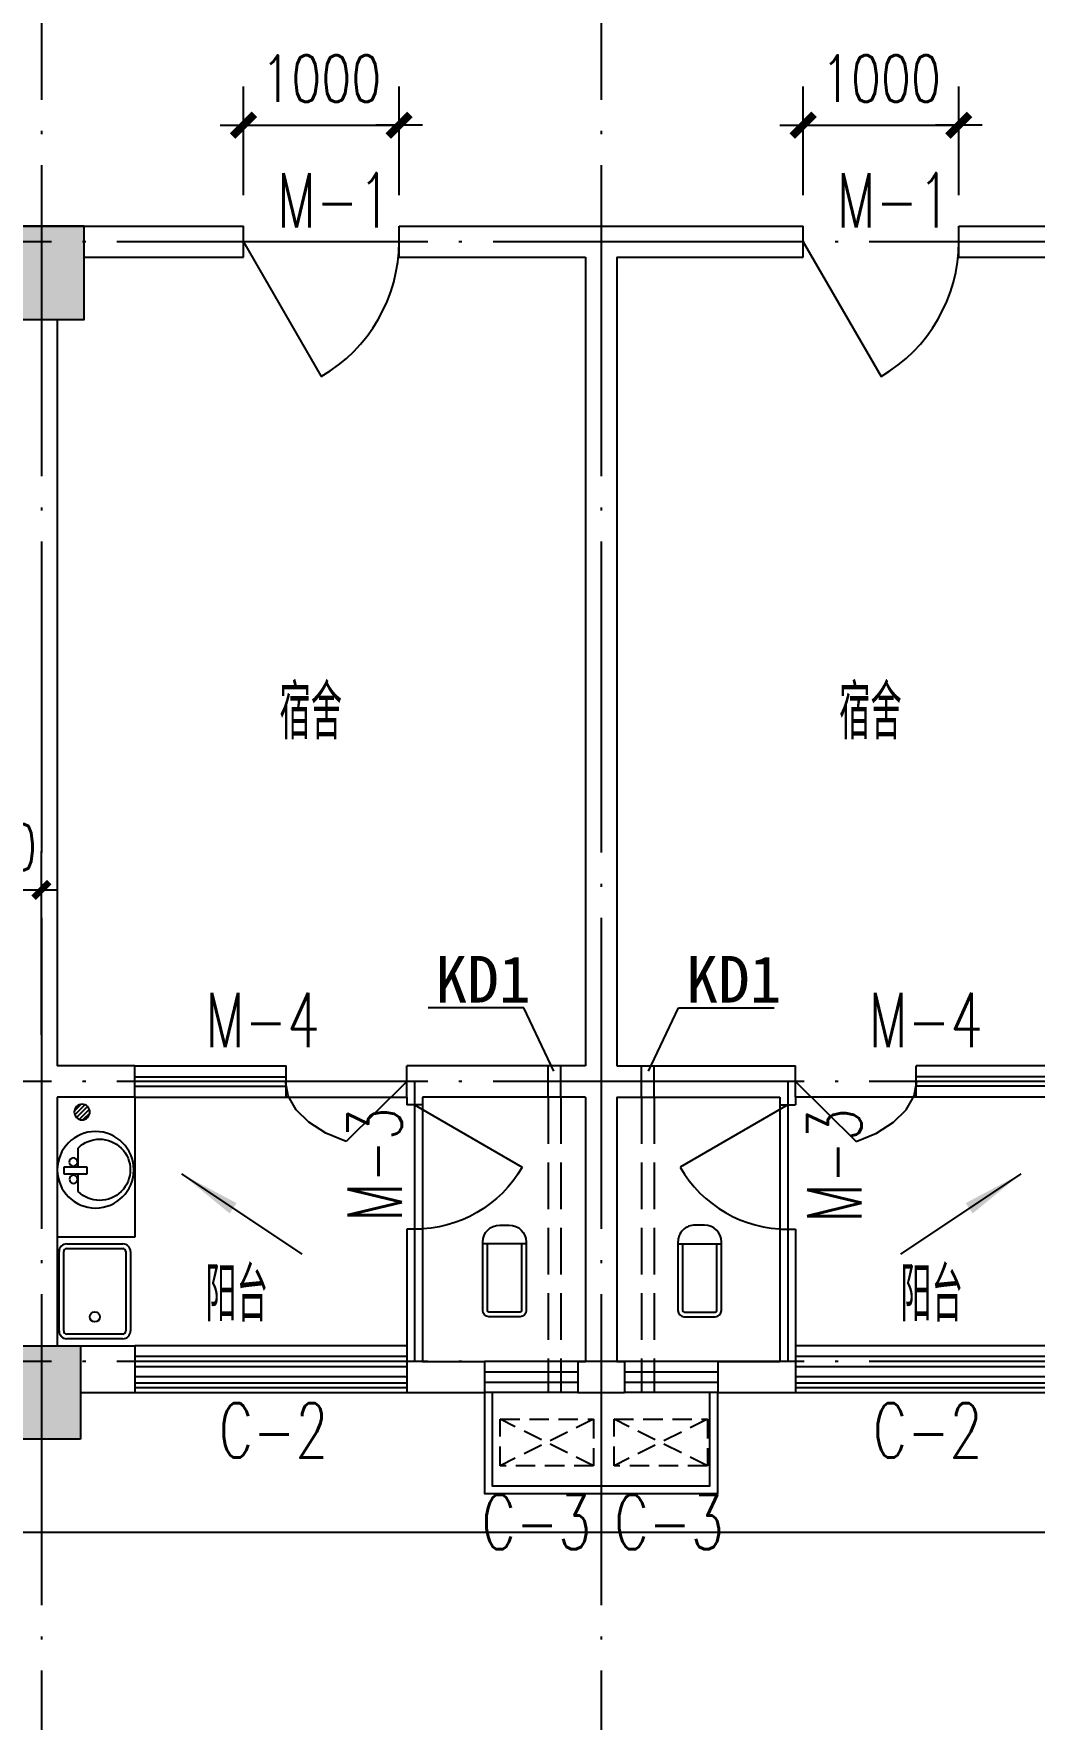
# Model space of a CAD drawing. Extents: x -105837 to 547563, y 466041 to 508041.
# Drawn here: x 48020 to 54456, y 477346 to 488185 of the extents above; entities that cross this region are included whole.
import ezdxf
from ezdxf.enums import TextEntityAlignment as Align

# ---------------------------------------------------------------- set-up
doc = ezdxf.new("R2010")
doc.units = 0
doc.header["$LTSCALE"] = 1000
doc.header["$MEASUREMENT"] = 0
for name, pattern in [('DASH', [0.35, 0.25, -0.1]), ('DOTE', [2.42, 2, -0.2, 0.02, -0.2]), ('HIDDEN2', [0.1875, 0.125, -0.0625])]:
    doc.linetypes.add(name, pattern=pattern)
doc.layers.get('0').update_dxf_attribs({"linetype": 'CONTINUOUS'})
doc.layers.get('DEFPOINTS').update_dxf_attribs({"linetype": 'CONTINUOUS'})
for name, color, linetype in [('2106', 2, 'CONTINUOUS'), ('COLUMN', 4, 'CONTINUOUS'), ('DOTE', 1, 'DOTE'), ('K-空调', 33, 'CONTINUOUS'), ('PUB_DIM', 3, 'CONTINUOUS'), ('S详图索引', 7, 'CONTINUOUS'), ('t-填充', 8, 'CONTINUOUS'), ('WALL', 255, 'CONTINUOUS'), ('WINDOW', 4, 'CONTINUOUS'), ('WINDOW_TEXT', 7, 'CONTINUOUS'), ('洁具', 6, 'CONTINUOUS'), ('管井', 5, 'CONTINUOUS'), ('门窗名称', 7, 'CONTINUOUS')]:
    doc.layers.add(name, color=color, linetype=linetype)
doc.styles.add('_TCH_DIM_T3', font='SIMPLEX', dxfattribs={"width": 0.705882, "bigfont": 'GBCBIG'})
doc.styles.add('DIM_FONT', font='SIMPLEX.shx', dxfattribs={"width": 0.75})
doc.styles.add('SIMPLEX', font='SIMPLEX.SHX')
doc.styles.get("Standard").update_dxf_attribs({"font": 'txt.shx', "bigfont": 'hzdx.shx'})
doc.styles.add('国标仿宋', font='SIMPLEX.shx', dxfattribs={"width": 0.75, "bigfont": 'gbhzfs.shx'})
doc.styles.add('黑体', font='simhei.ttf', dxfattribs={"width": 0.7})
doc.dimstyles.new('_TCH_ARCH&&100', dxfattribs={"dimtxt": 297.5, "dimasz": 100, "dimexe": 250, "dimexo": 300, "dimgap": 126.25, "dimtad": 1, "dimdec": 0, "dimzin": 0, "dimdsep": 46, "dimtxsty": '_TCH_DIM_T3', "dimblk": 'ARCHTICK', "dimcen": 0.09, "dimclrt": 7, "dimazin": 2, "dimtfac": 1, "dimtdec": 0, "dimtix": 1, "dimtmove": 2, "dimatfit": 3, "dimfxl": 1, "dimtolj": 1, "dimtzin": 0, "dimarcsym": 0})
doc.dimstyles.new('DIMN', dxfattribs={"dimtxt": 300, "dimasz": 1, "dimexe": 250, "dimexo": 300, "dimgap": 150, "dimtad": 1, "dimdec": 0, "dimzin": 0, "dimdsep": 46, "dimtxsty": 'DIM_FONT', "dimblk": '_DIMX', "dimcen": 0.09, "dimclrt": 7, "dimadec": 0, "dimazin": 0, "dimtfac": 1, "dimtdec": 0, "dimtix": 1, "dimtmove": 2, "dimatfit": 3, "dimldrblk": '_DIMX', "dimfxl": 1, "dimtolj": 1, "dimtzin": 0, "dimarcsym": 0})

# ---------------------------------------------------------------- blocks, each defined once
blk = doc.blocks.new('10')
at = {"layer": '2106', "color": 8}
for points in [[(244304, 287460), (243754, 287460), (244304, 286860), (243754, 286860)], [(244279, 280260), (243779, 280260), (244279, 279660), (243779, 279660)]]:
    blk.add_solid(points, dxfattribs=at)
at = {"layer": 'COLUMN'}
for points in [[(243754, 286860), (244304, 286860), (244304, 287460), (243754, 287460)], [(244279, 279660), (243779, 279660), (243779, 280260), (244279, 280260)]]:
    blk.add_lwpolyline(points, close=True, dxfattribs=at)
blk = doc.blocks.new('_B8IMA')
for p, q in [((0.2774, 1.9293), (0.202, 1.6557)), ((0.5, 0), (0.2774, 1.9293)), ((0.202, 1.6557), (0.1396, 1.3096)), ((0.1396, 1.3096), (0.093, 0.9062)), ((0.093, 0.9062), (0.0642, 0.4632)), ((-0.5, 0.5), (0.0562, 0.5)), ((0.0562, 0.5), (0.0562, -0.5)), ((0.0642, 0.4632), (0.0545, 0)), ((-0.5, 0.15), (0.0562, 0.15)), ((-0.5, -0.15), (0.0562, -0.15)), ((-0.5, -0.5), (0.0562, -0.5))]:
    blk.add_line(p, q)
blk = doc.blocks.new('_WBLK')
for p, q in [((-0.5, 0.5), (0.5, 0.5)), ((0.5, 0.1667), (-0.5, 0.1667)), ((0.5, -0.1667), (-0.5, -0.1667)), ((-0.5, -0.5), (0.5, -0.5))]:
    blk.add_line(p, q)
at = {"layer": 'WINDOW_TEXT', "style": 'SIMPLEX', "flags": 9}
blk.add_attdef('A', text='', height=1, dxfattribs=at).set_placement((0, 1.5), align=Align.MIDDLE)
blk = doc.blocks.new('_E33IEP')
for p, q in [((135, 135), (135, 20)), ((44, -21), (44, 20)), ((44, 20), (194, 20)), ((194, 20), (194, -21)), ((194, -21), (44, -21)), ((135, -21), (135, -144))]:
    blk.add_line(p, q)
for centre, radius in [((248, -5), 246), ((106, 56), 26.7), ((105, -55), 26.7)]:
    blk.add_circle(centre, radius)
blk.add_arc((274, -5), 197, 225.2527, 134.7473)
at = {"style": 'DIM_FONT', "width": 0.8, "flags": 9}
for tag in ['XSIZE', 'YSIZE']:
    blk.add_attdef(tag, (0, 0), '', height=0.5, dxfattribs=at)
at = {"width": 0.8, "flags": 9}
for tag in ['YSIZE', 'XSIZE']:
    blk.add_attdef(tag, (2, -251), '', height=150, dxfattribs=at)
blk = doc.blocks.new('831PN7ET')
for p, q in [((-255, 0), (255, 0)), ((-305, -410), (-305, -50)), ((-275, -410), (-275, -50)), ((-255, -30), (255, -30)), ((275, -50), (275, -410)), ((305, -50), (305, -410)), ((255, -430), (-255, -430)), ((255, -460), (-255, -460))]:
    blk.add_line(p, q)
blk.add_circle((165, -230), 32.5)
for centre, radius, start, end in [((-255, -50), 50, 90, 180), ((255, -50), 50, 0, 90), ((-255, -50), 20, 90, 180), ((255, -50), 20, 0, 90), ((-255, -410), 50, 180, 270), ((-255, -410), 20, 180, 270), ((255, -410), 50, 270, 0), ((255, -410), 20, 270, 0)]:
    blk.add_arc(centre, radius, start, end)
at = {"width": 0.8, "flags": 9}
for tag in ['XSIZE', 'YSIZE']:
    blk.add_attdef(tag, (0, 0), '', height=0.5, dxfattribs=at)
blk = doc.blocks.new('831Q1OE7')
at = {"color": 0}
for p, q in [((-49, 7), (-7, 49)), ((-47, -18), (18, 47)), ((-35, -35), (35, 35)), ((-18, -47), (47, 18)), ((7, -49), (49, -7))]:
    blk.add_line(p, q, dxfattribs=at)
at = {"extrusion": (0, 0, -1)}
blk.add_ellipse((0, 0), major_axis=(35.4, 35.4), ratio=1, dxfattribs=at)
at = {"width": 0.8, "flags": 9}
for tag in ['XSIZE', 'YSIZE']:
    blk.add_attdef(tag, (0, 0), '', height=0.5, dxfattribs=at)
blk = doc.blocks.new('_DIMX')
blk.add_line((-150, 0), (150, 0))
at = {"const_width": 50}
blk.add_lwpolyline([(-70, -70), (70, 70)], dxfattribs=at)
blk = doc.blocks.new('*D460')
at = {"layer": 'DEFPOINTS', "color": 0, "transparency": 16777216}
for p in [(50370, 487596), (49370, 486847), (50370, 486847)]:
    blk.add_point(p, dxfattribs=at)
at = {"layer": 'PUB_DIM', "color": 0, "lineweight": -2, "transparency": 16777216}
for p, q in [((49370, 487147), (49370, 487846)), ((50370, 487147), (50370, 487846)), ((49369, 487596), (49368, 487596)), ((49370, 487596), (50370, 487596)), ((50371, 487596), (50372, 487596))]:
    blk.add_line(p, q, dxfattribs=at)
blk.add_blockref('_DIMX', (49370, 487596), dxfattribs=at)
at = {"layer": 'PUB_DIM', "color": 0, "lineweight": -2, "transparency": 16777216, "rotation": 180}
blk.add_blockref('_DIMX', (50370, 487596), dxfattribs=at)
at = {"layer": 'PUB_DIM', "color": 7, "transparency": 16777216, "insert": (49870, 487896), "char_height": 300, "attachment_point": 5, "style": 'DIM_FONT'}
blk.add_mtext('\\A1;1000', dxfattribs=at)
blk = doc.blocks.new('_dblk')
blk.add_line((-0.5, 0), (0, -0.866))
blk.add_arc((-0.5, 0), 1, 300, 0)
at = {"layer": 'WINDOW_TEXT', "style": 'SIMPLEX', "flags": 9}
blk.add_attdef('A', text='', height=1, dxfattribs=at).set_placement((0, 1.5), align=Align.MIDDLE)
blk = doc.blocks.new('_arrow')
blk.add_solid([(0, 0), (-1, 0.1), (-1, -0.1)])
blk = doc.blocks.new('831OOUV1')
for p, q in [((100, 0), (-100, 0)), ((-140, -40), (-140, -480)), ((-110, -40), (-110, -470)), ((100, -30), (-100, -30)), ((110, -470), (110, -40)), ((140, -480), (140, -40)), ((140, -470), (-140, -470)), ((-30, -590), (30, -590))]:
    blk.add_line(p, q)
for centre, radius, start, end in [((-100, -40), 40, 90, 180), ((100, -40), 40, 0, 90), ((-100, -40), 10, 90, 180), ((100, -40), 10, 0, 90), ((-30, -480), 110, 180, 270), ((30, -480), 110, 270, 0)]:
    blk.add_arc(centre, radius, start, end)
at = {"width": 0.8, "flags": 9}
for tag in ['XSIZE', 'YSIZE']:
    blk.add_attdef(tag, (0, 0), '', height=0.5, dxfattribs=at)
blk = doc.blocks.new('*D461')
at = {"layer": 'DEFPOINTS', "color": 0, "transparency": 16777216}
for p in [(53970, 487596), (52970, 486847), (53970, 486847)]:
    blk.add_point(p, dxfattribs=at)
at = {"layer": 'PUB_DIM', "color": 0, "lineweight": -2, "transparency": 16777216}
for p, q in [((52970, 487147), (52970, 487846)), ((53970, 487147), (53970, 487846)), ((52969, 487596), (52968, 487596)), ((52970, 487596), (53970, 487596)), ((53971, 487596), (53972, 487596))]:
    blk.add_line(p, q, dxfattribs=at)
blk.add_blockref('_DIMX', (52970, 487596), dxfattribs=at)
at = {"layer": 'PUB_DIM', "color": 0, "lineweight": -2, "transparency": 16777216, "rotation": 180}
blk.add_blockref('_DIMX', (53970, 487596), dxfattribs=at)
at = {"layer": 'PUB_DIM', "color": 7, "transparency": 16777216, "insert": (53470, 487896), "char_height": 300, "attachment_point": 5, "style": 'DIM_FONT'}
blk.add_mtext('\\A1;1000', dxfattribs=at)
blk = doc.blocks.new('_ArchTick')
at = {"color": 0, "linetype": 'ByBlock', "const_width": 0.4}
blk.add_lwpolyline([(-0.5, -0.5), (0.5, 0.5)], dxfattribs=at)
blk = doc.blocks.new('*D885')
at = {"layer": 'DEFPOINTS', "color": 0, "transparency": 16777216}
for p in [(48070, 482679), (47470, 481447), (48070, 481447)]:
    blk.add_point(p, dxfattribs=at)
at = {"layer": 'PUB_DIM', "color": 0, "lineweight": -2, "transparency": 16777216}
for p, q in [((47470, 481747), (47470, 482929)), ((48070, 481747), (48070, 482929)), ((47470, 482679), (47370, 482679)), ((47470, 482679), (48070, 482679)), ((48070, 482679), (48170, 482679))]:
    blk.add_line(p, q, dxfattribs=at)
at = {"layer": 'PUB_DIM', "color": 0, "lineweight": -2, "transparency": 16777216, "xscale": 100, "yscale": 100, "zscale": 100}
blk.add_blockref('_ArchTick', (47470, 482679), dxfattribs=at)
at = {"layer": 'PUB_DIM', "color": 0, "lineweight": -2, "transparency": 16777216, "xscale": 100, "yscale": 100, "zscale": 100, "rotation": 180}
blk.add_blockref('_ArchTick', (48070, 482679), dxfattribs=at)
at = {"layer": 'PUB_DIM', "color": 7, "transparency": 16777216, "insert": (47770, 482954), "char_height": 297.5, "attachment_point": 5, "style": '_TCH_DIM_T3'}
blk.add_mtext('\\A1;600', dxfattribs=at)

msp = doc.modelspace()

# ---------------------------------------------------------------- linework, layer by layer
for p, q in [((49643.47768, 481347.06735), (50420.1323, 481347.06735)), ((53696.78693, 481347.06735), (52920.1323, 481347.06735)), ((50520.1323, 481297.06735), (50520.1323, 480497.06735)), ((52820.1323, 481297.06735), (52820.1323, 480497.06735)), ((48670.1323, 479447.06735), (50420.1323, 479447.06735)), ((52920.1323, 479447.06735), (54670.1323, 479447.06735))]:
    msp.add_line(p, q)
at = {"color": 6}
msp.add_lwpolyline([(67070.1323, 497747.06735), (67070.1323, 489147.06735), (67070.1323, 479647.06735), (67070.1323, 478547.06735), (19270.1323, 478547.06735), (18270.1323, 478547.06735), (18270.1323, 489247.06735)], dxfattribs=at)
at = {"layer": 'DOTE'}
for p, q in [((48070.1323, 499439.05978), (48070.1323, 476824.65569)), ((51670.1323, 499439.05978), (51670.1323, 476824.65569)), ((67494.95214, 486847.06735), (17776.09547, 486847.06735)), ((67494.95214, 481447.06735), (17776.09547, 481447.06735)), ((50470.1323, 481447.06735), (50470.1323, 479647.06735)), ((52870.1323, 481447.06735), (52870.1323, 479647.06735)), ((67494.95214, 479647.06735), (17776.09547, 479647.06735))]:
    msp.add_line(p, q, dxfattribs=at)
at = {"layer": 'K-空调', "linetype": 'HIDDEN2'}
for p, q in [((51621.08566, 479275.92, 1272.79221), (51021.08566, 478975.92, 1272.79221)), ((51621.08566, 478975.92, 1272.79221), (51021.08566, 479275.92, 1272.79221)), ((52353.54391, 478975.92, 1272.79221), (51753.54391, 479275.92, 1272.79221)), ((52353.54391, 479275.92, 1272.79221), (51753.54391, 478975.92, 1272.79221))]:
    msp.add_line(p, q, dxfattribs=at)
at = {"layer": 'K-空调'}
for points in [[(50920.1323, 479447.06735), (50920.1323, 478797.06735), (52420.1323, 478797.06735), (52420.1323, 479447.06735)], [(50970.1323, 479447.06735), (50970.1323, 478847.06735), (52370.1323, 478847.06735), (52370.1323, 479447.06735)]]:
    msp.add_lwpolyline(points, dxfattribs=at)
at = {"layer": 'K-空调', "linetype": 'HIDDEN2', "elevation": 1272.79221}
for points in [[(51021.08566, 478975.92), (51021.08566, 479275.92), (51621.08566, 479275.92), (51621.08566, 478975.92)], [(51753.54391, 478975.92), (51753.54391, 479275.92), (52353.54391, 479275.92), (52353.54391, 478975.92)]]:
    msp.add_lwpolyline(points, close=True, dxfattribs=at)
at = {"layer": 'PUB_DIM', "elevation": 1272.79221}
for points in [[(48970.20426, 480853.52922), (49745.0932, 480337.3354)], [(54370.06035, 480853.52922), (53595.17141, 480337.3354)]]:
    msp.add_lwpolyline(points, dxfattribs=at)
at = {"layer": 't-填充', "color": 6}
for p, q in [((48670.1323, 479509.69855), (50420.1323, 479509.69855)), ((52920.1323, 479509.69855), (54670.1323, 479509.69855)), ((48670.1323, 479479.69855), (50420.1323, 479479.69855)), ((52920.1323, 479479.69855), (54670.1323, 479479.69855))]:
    msp.add_line(p, q, dxfattribs=at)
at = {"layer": 'WALL', "linetype": 'Continuous'}
for p, q in [((46770.1323, 486947.06735), (48345.1323, 486947.06735)), ((48345.1323, 486947.06735), (49370.1323, 486947.06735)), ((50370.1323, 486947.06735), (51770.1323, 486947.06735)), ((51770.1323, 486947.06735), (52970.1323, 486947.06735)), ((53970.1323, 486947.06735), (55270.1323, 486947.06735)), ((48345.1323, 486747.06735), (49370.1323, 486747.06735)), ((50370.1323, 486747.06735), (51570.1323, 486747.06735)), ((51570.1323, 486747.06735), (51570.1323, 481547.06735)), ((51770.1323, 486747.06735), (51770.1323, 481547.06735)), ((51770.1323, 486747.06735), (52970.1323, 486747.06735)), ((53970.1323, 486747.06735), (54995.13154, 486747.06735)), ((48170.1323, 486347.06735), (48170.1323, 481547.06735)), ((48670.1323, 481547.06735), (48170.1323, 481547.06735)), ((51570.1323, 481547.06735), (50420.1323, 481547.06735)), ((51770.1323, 481547.06735), (52920.1323, 481547.06735)), ((48670.1323, 481347.06735), (48170.1323, 481347.06735)), ((48170.1323, 481347.06735), (48170.1323, 479747.06735)), ((51570.1323, 481347.06735), (50520.1323, 481347.06735)), ((51570.1323, 481347.06735), (51570.1323, 479647.06735)), ((51770.1323, 481347.06735), (51770.1323, 479647.06735)), ((51770.1323, 481347.06735), (52820.1323, 481347.06735))]:
    msp.add_line(p, q, dxfattribs=at)
at = {"layer": 'WALL'}
for p, q in [((49370.1323, 486747.06735), (49370.1323, 486947.06735)), ((50370.1323, 486747.06735), (50370.1323, 486947.06735)), ((52970.1323, 486747.06735), (52970.1323, 486947.06735)), ((53970.1323, 486747.06735), (53970.1323, 486947.06735)), ((48670.1323, 481347.06735), (48670.1323, 481547.06735)), ((50420.1323, 481347.06735), (50420.1323, 481547.06735)), ((52920.1323, 481347.06735), (52920.1323, 481547.06735)), ((50420.1323, 481347.06735), (50420.1323, 481297.06735)), ((50520.1323, 481347.06735), (50520.1323, 481297.06735)), ((52820.1323, 481347.06735), (52820.1323, 481297.06735)), ((52920.1323, 481347.06735), (52920.1323, 481297.06735)), ((50520.1323, 481297.06735), (50420.1323, 481297.06735)), ((52820.1323, 481297.06735), (52920.1323, 481297.06735)), ((50520.1323, 480497.06735), (50420.1323, 480497.06735)), ((50420.1323, 480497.06735), (50420.1323, 479647.06735)), ((50520.1323, 480497.06735), (50520.1323, 479647.06735)), ((52820.1323, 480497.06735), (52920.1323, 480497.06735)), ((52820.1323, 480497.06735), (52820.1323, 479647.06735)), ((52920.1323, 480497.06735), (52920.1323, 479647.06735)), ((48170.1323, 479747.06735), (48670.1323, 479747.06735)), ((48670.1323, 479747.06735), (48670.1323, 479447.06735)), ((50420.1323, 479647.06735), (50420.1323, 479447.06735)), ((50520.1323, 479647.06735), (50920.1323, 479647.06735)), ((50920.1323, 479647.06735), (50920.1323, 479447.06735)), ((51520.1323, 479647.06735), (51570.1323, 479647.06735)), ((51520.1323, 479647.06735), (51520.1323, 479447.06735)), ((51770.1323, 479647.06735), (51820.1323, 479647.06735)), ((51820.1323, 479647.06735), (51820.1323, 479447.06735)), ((52420.1323, 479647.06735), (52820.1323, 479647.06735)), ((52420.1323, 479647.06735), (52420.1323, 479447.06735)), ((52920.1323, 479647.06735), (52920.1323, 479447.06735)), ((48320.13154, 479447.06735), (48670.1323, 479447.06735)), ((50420.1323, 479447.06735), (50920.1323, 479447.06735)), ((51520.1323, 479447.06735), (51820.1323, 479447.06735)), ((52420.1323, 479447.06735), (52920.1323, 479447.06735))]:
    msp.add_line(p, q, dxfattribs=at)
at = {"layer": '洁具'}
for p, q in [((48670.1323, 481347.06735), (48670.1323, 480447.06735)), ((48670.1323, 480447.06735), (48170.1323, 480447.06735))]:
    msp.add_line(p, q, dxfattribs=at)
at = {"layer": '管井', "ltscale": 0.5}
for p, q in [((51172.8003, 481921.44463), (50556.93112, 481921.44569)), ((51365.54725, 481512.7616), (51172.8003, 481921.44463)), ((51974.71735, 481512.7616), (52167.46431, 481921.44463)), ((52167.46431, 481921.44463), (52783.33348, 481921.44569)), ((51330.1336, 481347.06735), (51330.13252, 481547.06735)), ((51410.1336, 481347.06735), (51410.13252, 481547.06735)), ((51930.131, 481347.06735), (51930.13208, 481547.06735)), ((52010.131, 481347.06735), (52010.13208, 481547.06735))]:
    msp.add_line(p, q, dxfattribs=at)
at = {"layer": '管井', "linetype": 'DASH', "ltscale": 1.2}
for p, q in [((51330.1336, 481347.06735), (51330.1336, 479447.06735)), ((51410.1336, 481347.06735), (51410.1336, 479447.06735)), ((51930.131, 481347.06735), (51930.131, 479447.06735)), ((52010.131, 481347.06735), (52010.131, 479447.06735))]:
    msp.add_line(p, q, dxfattribs=at)

# ---------------------------------------------------------------- block references
at = {"layer": 'COLUMN'}
msp.add_blockref('10', (-195958.38779, 199486.74693), dxfattribs=at)
at = {"layer": 'PUB_DIM'}
for p, xscale, yscale, zscale, rotation in [((48970.20426, 480853.52922, 1272.79221), 400.0000000000559, 400.0000000000559, 400.0000000000559, 146.3303519919988), ((54370.06035, 480853.52922, 1272.79221), -400.0000000000559, 400, 400, 213.6696480080012)]:
    msp.add_blockref('_arrow', p, dxfattribs=dict(at, xscale=xscale, yscale=yscale, zscale=zscale, rotation=rotation))
at = {"layer": 't-填充', "rotation": 180}
msp.add_blockref('831Q1OE7', (48331.34003, 481250.7972, 1272.79221), dxfattribs=at)
at = {"layer": 'WINDOW'}
for name, p, xscale, yscale, zscale in [('_dblk', (49870.1323, 486847.06735), 1000, 1000, 1000), ('_dblk', (53470.1323, 486847.06735), 1000, 1000, 1000), ('_B8IMA', (49545.1323, 481447.06735), 1749.999999999971, -200, 1749.999999999971), ('_B8IMA', (53795.1323, 481447.06735), -1749.999999999971, -200, 1749.999999999971)]:
    msp.add_blockref(name, p, dxfattribs=dict(at, xscale=xscale, yscale=yscale, zscale=zscale))
for name, p, xscale, yscale, zscale, rotation in [('_dblk', (50470.1323, 480897.06735), 800, -800, 800, 270), ('_dblk', (52870.1323, 480897.06735), 800, 800, 800, 270), ('_WBLK', (49545.1323, 479647.06735), 1750, 200, 1750, 180), ('_WBLK', (53795.1323, 479647.06735), 1750.000000000029, 200, 1750.000000000029, 180), ('_WBLK', (51220.1323, 479547.06735), 600, 200, 600, 180), ('_WBLK', (52120.1323, 479547.06735), 599.9999999999854, 200, 599.9999999999854, 180)]:
    msp.add_blockref(name, p, dxfattribs=dict(at, xscale=xscale, yscale=yscale, zscale=zscale, rotation=rotation))
at = {"layer": '洁具', "xscale": -1, "rotation": 180}
for name, p in [('_E33IEP', (48170.1323, 480874.39232)), ('831OOUV1', (51048.25415, 479934.38726))]:
    msp.add_blockref(name, p, dxfattribs=at)
at = {"layer": '洁具'}
for name, p, rotation in [('831OOUV1', (52304.1034, 479934.38726), 180), ('831PN7ET', (48643.13006, 480098.23194), 270)]:
    msp.add_blockref(name, p, dxfattribs=dict(at, rotation=rotation))

# ---------------------------------------------------------------- texts
at = {"layer": 'S详图索引', "style": '国标仿宋', "width": 0.8}
for s, p in [('宿舍', (49600.81096, 483647.33994)), ('宿舍', (53200.81096, 483647.33994)), ('阳台', (49124.14428, 479903.32333, 1272.79221)), ('阳台', (53594.22558, 479903.32333, 1272.79221))]:
    msp.add_text(s, height=350, dxfattribs=at).set_placement(p)
at = {"layer": '管井', "ltscale": 0.5, "style": '黑体'}
for rotation, p in [(359.999689053, (50910.54944, 482104.58813)), (0.000310947, (52523.78494, 482104.58813))]:
    msp.add_text('KD1', height=300, rotation=rotation, dxfattribs=at).set_placement(p, align=Align.MIDDLE)
at = {"layer": '门窗名称', "style": '国标仿宋', "width": 0.7}
for s, p in [('M-1', (49583.8898, 486937.8573)), ('M-1', (53183.8898, 486937.8573)), ('M-4', (49124.91837, 481667.17466, -1272.79221)), ('M-4', (53390.22956, 481667.17466, -1272.79221)), ('C-2', (49210.70568, 479028.35439)), ('C-2', (53417.89226, 479028.35439)), ('C-3', (50900.72166, 478438.97478)), ('C-3', (51754.68088, 478438.97478))]:
    msp.add_text(s, height=350, dxfattribs=at).set_placement(p)
for p in [(50388.61618, 480545.19041), (53345.00221, 480540.26738)]:
    msp.add_text('M-3', height=350, rotation=90, dxfattribs=at).set_placement(p)

# ---------------------------------------------------------------- dimensions: what is measured, and where the dimension line sits
at = {"layer": 'PUB_DIM'}
for p1, p2, distance, dimstyle, picture, middle in [((49370.1323, 486847.06735, 1272.79221), (50370.1323, 486847.06735, 1272.79221), 749.23644, 'DIMN', '*D460', (49870.1323, 487896.3038, 1272.79221)), ((52970.1323, 486847.06735, 1272.79221), (53970.1323, 486847.06735, 1272.79221), 749.23644, 'DIMN', '*D461', (53470.1323, 487896.3038, 1272.79221)), ((47470.1323, 481447.06735), (48070.1323, 481447.06735), 1231.75543, '_TCH_ARCH&&100', '*D885', (47770.1323, 482953.82278))]:
    dim = msp.add_aligned_dim(p1=p1, p2=p2, distance=distance, dimstyle=dimstyle, dxfattribs=at)
    dim.commit()
    dim.dimension.update_dxf_attribs({"geometry": picture, "text_midpoint": middle})

doc.saveas('drawing.dxf')
